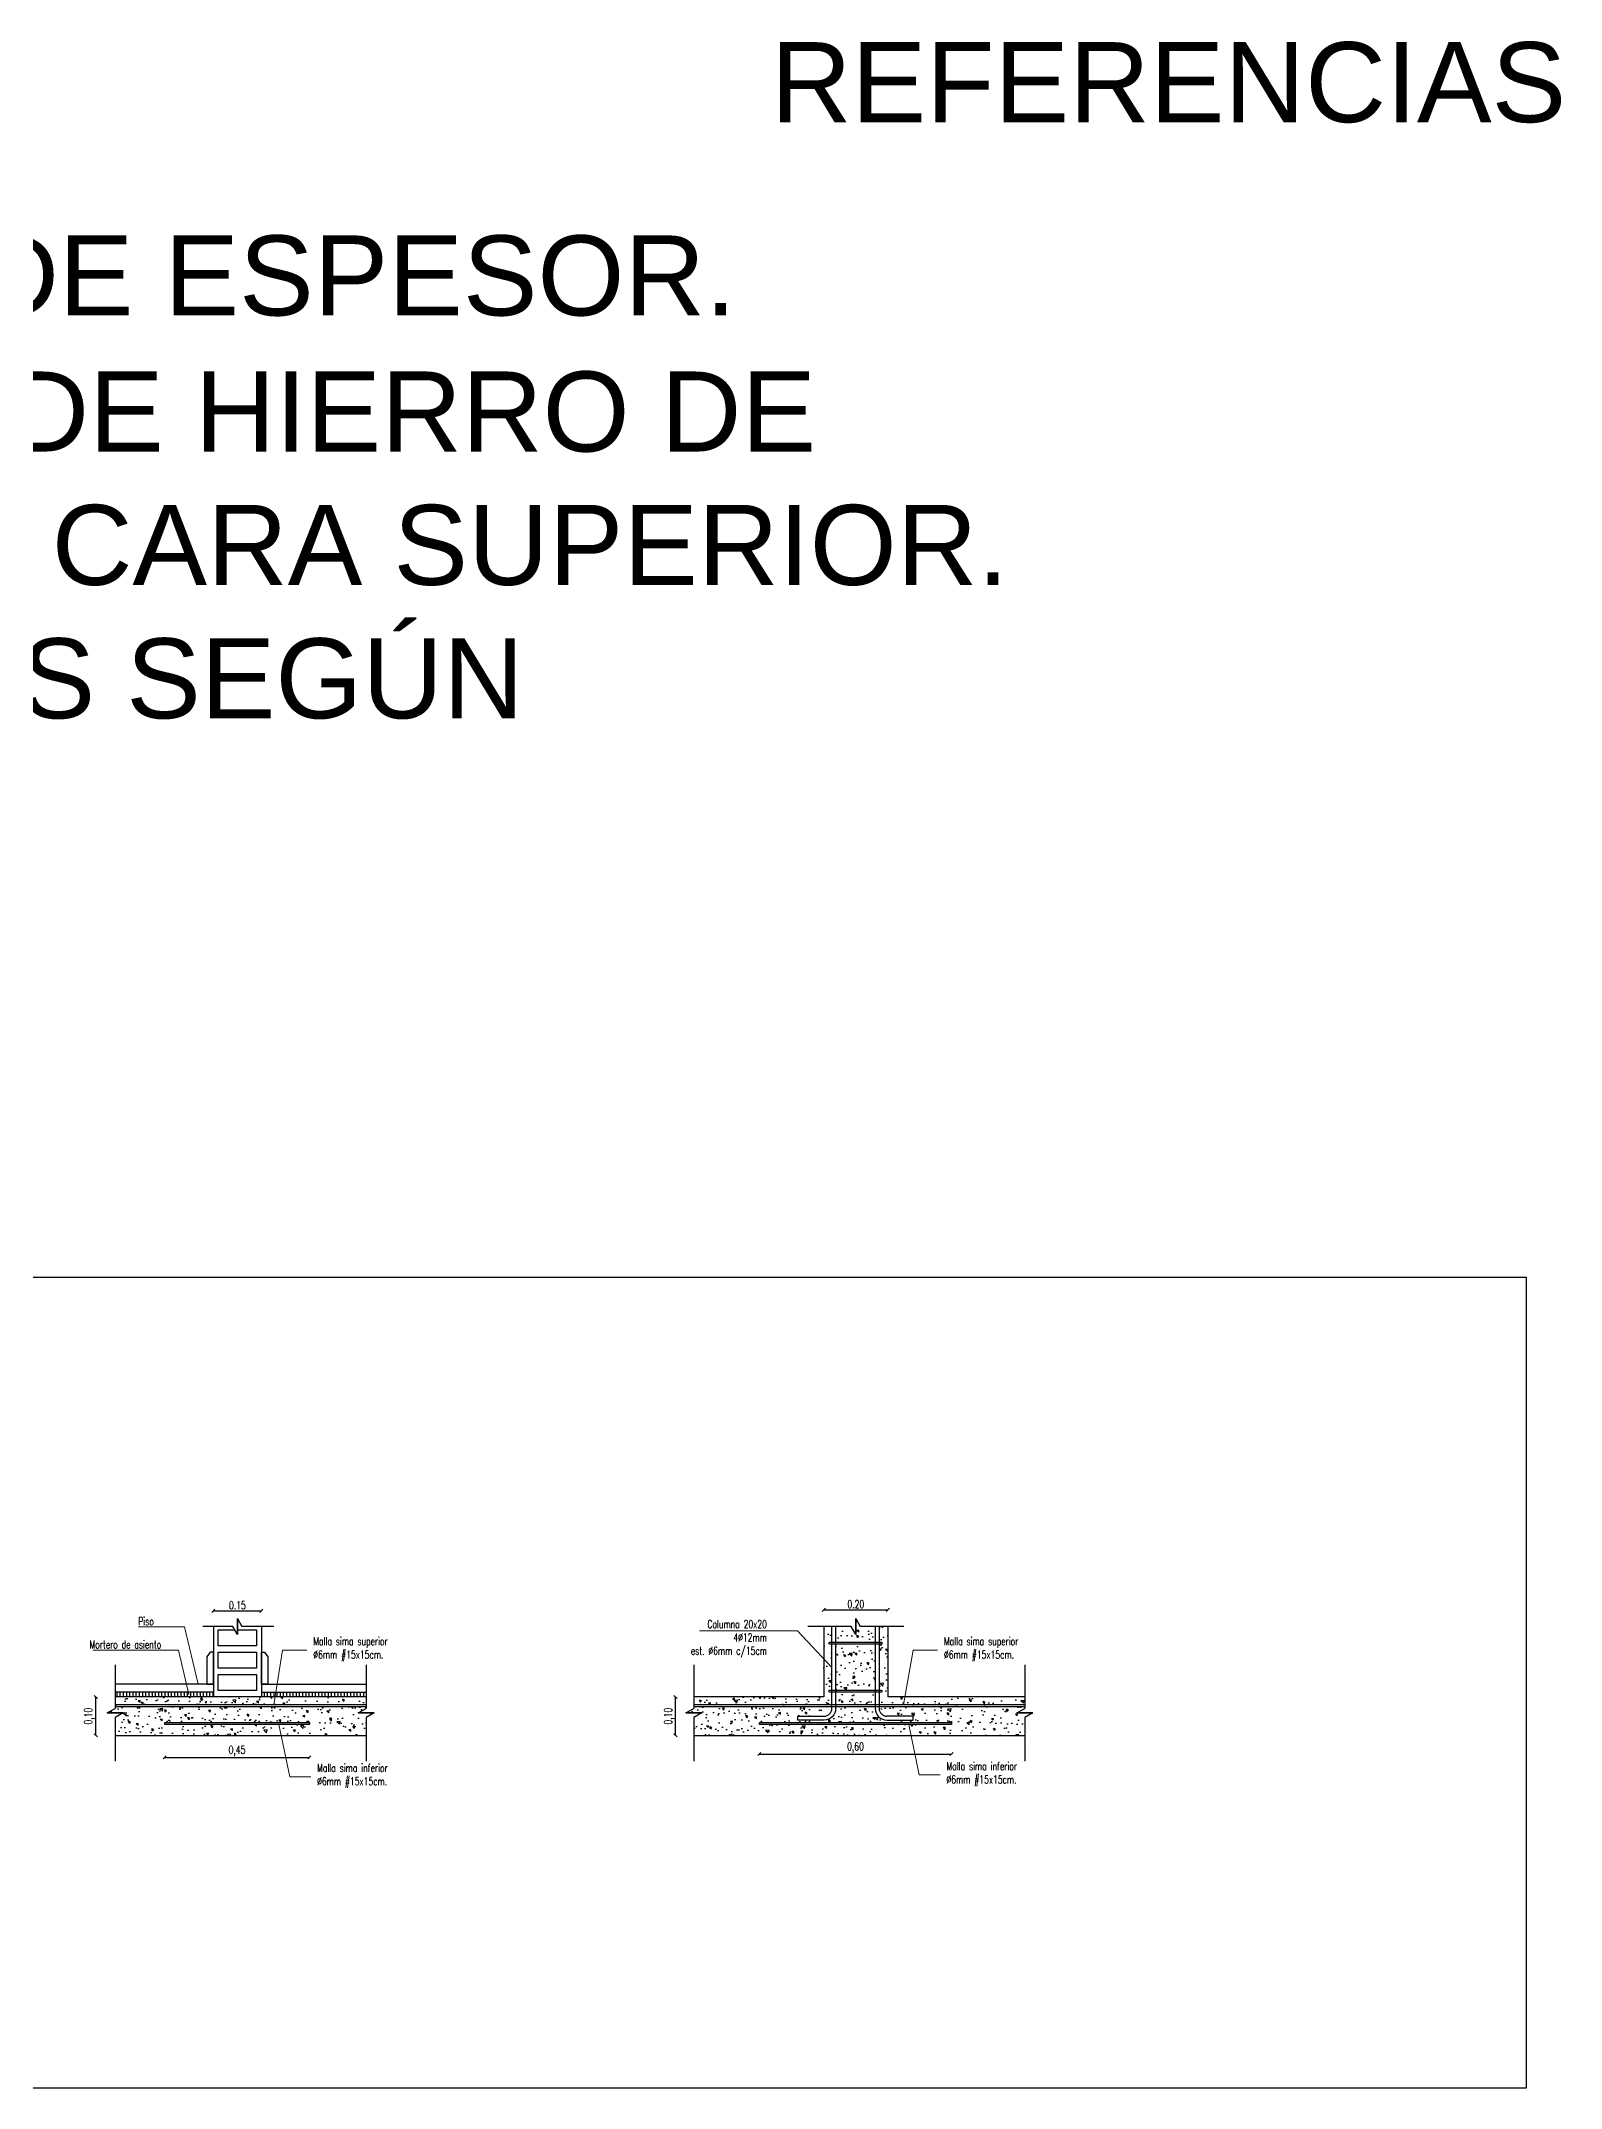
# Model space of a CAD drawing. Header units: millimetres. Extents: x 228 to 428, y 158 to 192.
# Drawn here: x 355.11 to 359.86, y 184.34 to 190.73 of the extents above; entities that cross this region are included whole.
import ezdxf
from ezdxf import colors
from ezdxf.entities.mleader import LeaderData, LeaderLine
from ezdxf.math import Vec2, Vec3

# ---------------------------------------------------------------- set-up
doc = ezdxf.new("R2010")
doc.units = ezdxf.units.MM
doc.header["$LTSCALE"] = 0.1
doc.header["$MEASUREMENT"] = 0
doc.header["$PDMODE"] = 3
doc.header["$PDSIZE"] = 0.1
doc.layers.get('DEFPOINTS').update_dxf_attribs({"color": 1})
doc.layers.add('00-COTAS', color=1, linetype='Continuous', lineweight=9)
doc.layers.add('referencias', color=1, linetype='Continuous', lineweight=5)
for name, color, linetype in [('00-muros-a', 2, 'Continuous'), ('armadura', 10, 'Continuous'), ('CORTE-3', 3, 'Continuous'), ('corte2', 2, 'Continuous'), ('corte5', 5, 'Continuous'), ('FUNDACIONES-TEXTOS', 2, 'Continuous'), ('LADRILLOS', 3, 'Continuous'), ('TRAMAS', 8, 'Continuous')]:
    doc.layers.add(name, color=color, linetype=linetype)
doc.styles.add('COTAS', font='ROMANS.shx', dxfattribs={"width": 0.7})
doc.dimstyles.new('COTA-20', dxfattribs={"dimscale": 1.75, "dimtxt": 0.015, "dimasz": 0.004, "dimexe": 0.08, "dimexo": 0.1, "dimgap": 0.005, "dimtad": 1, "dimzin": 0, "dimdsep": 46, "dimtxsty": 'COTAS', "dimblk": 'DOT', "dimcen": 0.1, "dimse1": 1, "dimse2": 1, "dimclrd": 256, "dimclre": 256, "dimclrt": 256, "dimadec": 0, "dimazin": 0, "dimtfac": 1, "dimtix": 1, "dimtmove": 2, "dimatfit": 3, "dimldrblk": 'DOT', "dimfxl": 0, "dimtolj": 1, "dimtzin": 0, "dimarcsym": 0})
pattern_1 = [(140, (125.41245, 47.583376), (0.006275213, 0.071726018), [0.0075, -0.0825]), (85, (125.41245, 47.583376), (-0.075219213, -0.013875133), [0.006, -0.066]), (190.451444, (125.41297, 47.58935), (-0.068943999, 0.057850885), [0.00637402, -0.070114211]), (136.1842, (125.39245, 47.58338), (0.016551928, 0.106724133), [0.01125, -0.12375]), (186.635635, (125.39383, 47.59227), (-0.09741186, 0.093466195), [0.009561034, -0.105171376]), (81.184164, (125.39245, 47.58338), (-0.09741186, 0.093466195), [0.009, -0.099]), (111, (125.39745, 47.593376), (0.040261889, 0.059690705), [0.0075, -0.0825]), (56, (125.39745, 47.593376), (-0.072515005, 0.024331533), [0.006, -0.066]), (161.451445, (125.4008, 47.59835), (-0.032253115, 0.084022238), [0.006374019, -0.070114211]), (127.5, (125.412448, 47.583376), (-0.0332893854, 0.0012159855), [0, -0.0652, 0, -0.067, 0, -0.06625]), (97.5, (125.412448, 47.583376), (-0.039441171, 0.0263069537), [0, -0.0382, 0, -0.0637, 0, -0.02525]), (57.5, (125.412448, 47.561076), (0.0022554872, 0.0533822436), [0, -0.025, 0, -0.078, 0, -0.1035]), (47.5, (125.41245, 47.551076), (-0.010010498, 0.058318617), [0, -0.0325, 0, -0.0518, 0, -0.0735])]
pattern_2 = [(140, (124.74129, 47.583376), (0.006275213, 0.071726018), [0.0075, -0.0825]), (85, (124.74129, 47.583376), (-0.075219213, -0.013875133), [0.006, -0.066]), (190.451444, (124.74181, 47.58935), (-0.068943999, 0.057850885), [0.00637402, -0.070114211]), (136.1842, (124.72129, 47.58338), (0.016551928, 0.106724133), [0.01125, -0.12375]), (186.635635, (124.72267, 47.59227), (-0.09741186, 0.093466195), [0.009561034, -0.105171376]), (81.184164, (124.72129, 47.58338), (-0.09741186, 0.093466195), [0.009, -0.099]), (111, (124.72629, 47.593376), (0.040261889, 0.059690705), [0.0075, -0.0825]), (56, (124.72629, 47.593376), (-0.072515005, 0.024331533), [0.006, -0.066]), (161.451445, (124.729645, 47.59835), (-0.032253115, 0.084022238), [0.006374019, -0.070114211]), (127.5, (124.74129, 47.583376), (-0.0332893854, 0.0012159855), [0, -0.0652, 0, -0.067, 0, -0.06625]), (97.5, (124.74129, 47.583376), (-0.039441171, 0.0263069537), [0, -0.0382, 0, -0.0637, 0, -0.02525]), (57.5, (124.74129, 47.561076), (0.0022554872, 0.0533822436), [0, -0.025, 0, -0.078, 0, -0.1035]), (47.5, (124.74129, 47.551076), (-0.010010498, 0.058318617), [0, -0.0325, 0, -0.0518, 0, -0.0735])]

# ---------------------------------------------------------------- blocks, each defined once
blk = doc.blocks.new('_Oblique')
at = {"color": 0, "linetype": 'ByBlock', "lineweight": -2}
blk.add_line((-0.5, -0.5), (0.5, 0.5), dxfattribs=at)
blk = doc.blocks.new('*D99')
at = {"layer": '00-COTAS', "lineweight": -2, "transparency": 16777216}
blk.add_line((355.4998, 185.3725), (355.9516, 185.3725), dxfattribs=at)
at = {"layer": 'DEFPOINTS', "color": 0, "transparency": 16777216}
for p in [(355.4998, 185.4912), (355.9516, 185.4912), (355.9516, 185.3725)]:
    blk.add_point(p, dxfattribs=at)
at = {"layer": '00-COTAS', "lineweight": -2, "transparency": 16777216, "xscale": 0.01, "yscale": 0.01, "zscale": 0.01, "rotation": 180}
blk.add_blockref('_Oblique', (355.4998, 185.3725), dxfattribs=at)
at = {"layer": '00-COTAS', "lineweight": -2, "transparency": 16777216, "xscale": 0.01, "yscale": 0.01, "zscale": 0.01}
blk.add_blockref('_Oblique', (355.9516, 185.3725), dxfattribs=at)
at = {"layer": '00-COTAS', "transparency": 16777216, "insert": (355.7257, 185.3923), "char_height": 0.025, "attachment_point": 5, "style": 'COTAS'}
blk.add_mtext('\\A1;0,45', dxfattribs=at)
blk = doc.blocks.new('_Dot')
at = {"color": 0, "linetype": 'ByBlock', "lineweight": -2}
blk.add_line((-0.5, 0), (-1, 0), dxfattribs=at)
at = {"color": 0, "linetype": 'ByBlock', "const_width": 0.5}
blk.add_lwpolyline([(-0.25, 0, 1), (0.25, 0, 1)], format="xyb", close=True, dxfattribs=at)
blk = doc.blocks.new('*D90')
at = {"layer": '00-COTAS', "lineweight": -2, "transparency": 16777216}
blk.add_line((357.3571, 185.383), (357.9571, 185.383), dxfattribs=at)
at = {"layer": 'DEFPOINTS', "color": 0, "transparency": 16777216}
for p in [(357.3571, 185.4912), (357.9571, 185.4912), (357.9571, 185.383)]:
    blk.add_point(p, dxfattribs=at)
at = {"layer": '00-COTAS', "lineweight": -2, "transparency": 16777216, "xscale": 0.01, "yscale": 0.01, "zscale": 0.01, "rotation": 180}
blk.add_blockref('_Oblique', (357.3571, 185.383), dxfattribs=at)
at = {"layer": '00-COTAS', "lineweight": -2, "transparency": 16777216, "xscale": 0.01, "yscale": 0.01, "zscale": 0.01}
blk.add_blockref('_Oblique', (357.9571, 185.383), dxfattribs=at)
at = {"layer": '00-COTAS', "transparency": 16777216, "insert": (357.6571, 185.4029), "char_height": 0.025, "attachment_point": 5, "style": 'COTAS'}
blk.add_mtext('\\A1;0,60', dxfattribs=at)
blk = doc.blocks.new('*D92')
at = {"layer": '00-COTAS', "lineweight": -2, "transparency": 16777216}
blk.add_line((355.2847, 185.4412), (355.2847, 185.5612), dxfattribs=at)
at = {"layer": 'DEFPOINTS', "color": 0, "transparency": 16777216}
for p in [(355.2847, 185.5612), (355.3517, 185.5612), (355.3517, 185.4412)]:
    blk.add_point(p, dxfattribs=at)
at = {"layer": '00-COTAS', "lineweight": -2, "transparency": 16777216, "xscale": 0.01, "yscale": 0.01, "zscale": 0.01}
for p, rotation in [((355.2847, 185.5612), 90), ((355.2847, 185.4412), 270)]:
    blk.add_blockref('_Oblique', p, dxfattribs=dict(at, rotation=rotation))
at = {"layer": '00-COTAS', "transparency": 16777216, "insert": (355.2649, 185.5012), "char_height": 0.025, "attachment_point": 5, "rotation": 90, "style": 'COTAS'}
blk.add_mtext('\\A1;0,10', dxfattribs=at)
blk = doc.blocks.new('*D93')
at = {"layer": '00-COTAS', "lineweight": -2, "transparency": 16777216}
blk.add_line((357.0954, 185.4412), (357.0954, 185.5612), dxfattribs=at)
at = {"layer": 'DEFPOINTS', "color": 0, "transparency": 16777216}
for p in [(357.0954, 185.5612), (357.1624, 185.5612), (357.1624, 185.4412)]:
    blk.add_point(p, dxfattribs=at)
at = {"layer": '00-COTAS', "lineweight": -2, "transparency": 16777216, "xscale": 0.01, "yscale": 0.01, "zscale": 0.01}
for p, rotation in [((357.0954, 185.5612), 90), ((357.0954, 185.4412), 270)]:
    blk.add_blockref('_Oblique', p, dxfattribs=dict(at, rotation=rotation))
at = {"layer": '00-COTAS', "transparency": 16777216, "insert": (357.0756, 185.5012), "char_height": 0.025, "attachment_point": 5, "rotation": 90, "style": 'COTAS'}
blk.add_mtext('\\A1;0,10', dxfattribs=at)
blk = doc.blocks.new('*D95')
at = {"layer": '00-COTAS', "lineweight": -2, "transparency": 16777216}
blk.add_line((355.6518, 185.8302), (355.8018, 185.8302), dxfattribs=at)
at = {"layer": 'DEFPOINTS', "color": 0, "transparency": 16777216}
for p in [(355.6518, 185.7809), (355.8018, 185.8302), (355.8018, 185.7809)]:
    blk.add_point(p, dxfattribs=at)
at = {"layer": '00-COTAS', "lineweight": -2, "transparency": 16777216, "xscale": 0.01, "yscale": 0.01, "zscale": 0.01, "rotation": 180}
blk.add_blockref('_Oblique', (355.6518, 185.8302), dxfattribs=at)
at = {"layer": '00-COTAS', "lineweight": -2, "transparency": 16777216, "xscale": 0.01, "yscale": 0.01, "zscale": 0.01}
blk.add_blockref('_Oblique', (355.8018, 185.8302), dxfattribs=at)
at = {"layer": '00-COTAS', "transparency": 16777216, "insert": (355.7268, 185.8477), "char_height": 0.025, "attachment_point": 5, "style": 'COTAS'}
blk.add_mtext('\\A1;0.15', dxfattribs=at)
blk = doc.blocks.new('*D96')
at = {"layer": '00-COTAS', "lineweight": -2, "transparency": 16777216}
blk.add_line((357.5583, 185.8336), (357.7583, 185.8336), dxfattribs=at)
at = {"layer": 'DEFPOINTS', "color": 0, "transparency": 16777216}
for p in [(357.7583, 185.8336), (357.5583, 185.7809), (357.7583, 185.7809)]:
    blk.add_point(p, dxfattribs=at)
at = {"layer": '00-COTAS', "lineweight": -2, "transparency": 16777216, "xscale": 0.01, "yscale": 0.01, "zscale": 0.01, "rotation": 180}
blk.add_blockref('_Oblique', (357.5583, 185.8336), dxfattribs=at)
at = {"layer": '00-COTAS', "lineweight": -2, "transparency": 16777216, "xscale": 0.01, "yscale": 0.01, "zscale": 0.01}
blk.add_blockref('_Oblique', (357.7583, 185.8336), dxfattribs=at)
at = {"layer": '00-COTAS', "transparency": 16777216, "insert": (357.6583, 185.8511), "char_height": 0.025, "attachment_point": 5, "style": 'COTAS'}
blk.add_mtext('\\A1;0.20', dxfattribs=at)
blk = doc.blocks.new('_None')

msp = doc.modelspace()

# ---------------------------------------------------------------- hatches: boundary and pattern name
at = {"layer": 'armadura'}
for points in [[(355.4126, 185.5269, 1), (355.4186, 185.5269, 1)], [(355.552, 185.527, 1), (355.558, 185.527, 1)], [(355.6902, 185.5271, 1), (355.6962, 185.5271, 1)], [(355.8402, 185.5271, 1), (355.8462, 185.5271, 1)], [(355.9902, 185.5271, 1), (355.9962, 185.5271, 1)], [(357.344, 185.5269, 1), (357.35, 185.5269, 1)], [(357.4834, 185.527, 1), (357.4894, 185.527, 1)], [(357.6217, 185.5271, 1), (357.6277, 185.5271, 1)], [(357.7717, 185.5271, 1), (357.7777, 185.5271, 1)], [(357.9217, 185.5271, 1), (357.9277, 185.5271, 1)], [(355.5043, 185.4844, 1), (355.5103, 185.4844, 1)], [(355.6418, 185.4844, 1), (355.6478, 185.4844, 1)], [(355.792, 185.4844, 1), (355.798, 185.4844, 1)], [(355.942, 185.4844, 1), (355.948, 185.4844, 1)], [(357.3603, 185.4844, 1), (357.3663, 185.4844, 1)], [(357.5103, 185.4844, 1), (357.5163, 185.4844, 1)], [(357.6478, 185.4844, 1), (357.6538, 185.4844, 1)], [(357.798, 185.4844, 1), (357.804, 185.4844, 1)], [(357.948, 185.4844, 1), (357.954, 185.4844, 1)]]:
    msp.add_hatch(color=256, dxfattribs=at).paths.add_polyline_path(points)
at = {"layer": 'corte2'}
h = msp.add_hatch(dxfattribs=at)
h.set_pattern_fill('_USER', color=256, scale=0.01, angle=90, style=0, pattern_type=0)
h.set_pattern_definition([(90, (124.74129, 47.583376), (-0.01, 6e-19), [])])
h.paths.add_polyline_path([(355.603, 185.5762), (355.3457, 185.5762), (355.3457, 185.5612), (355.6075, 185.5612)])
h.paths.add_polyline_path([(355.6518, 185.5762), (355.603, 185.5762), (355.6075, 185.5612), (355.6518, 185.5612)])
h.paths.add_polyline_path([(356.1294, 185.5762), (355.8018, 185.5762), (355.8018, 185.5612), (356.1294, 185.5612)])
at = {"layer": 'TRAMAS'}
h = msp.add_hatch(dxfattribs=at)
h.set_pattern_fill('AR-CONC', color=256, scale=0.01, angle=90, style=0)
h.set_pattern_definition(pattern_1)
h.paths.add_polyline_path([(357.719, 185.7809), (357.6723, 185.7809), (357.6583, 185.8059), (357.6583, 185.7559), (357.6442, 185.7809), (357.5953, 185.7809), (357.5953, 185.732), (357.719, 185.732)])
h.paths.add_polyline_path([(357.719, 185.726), (357.5953, 185.726), (357.5953, 185.582), (357.719, 185.582)])
h.paths.add_polyline_path([(357.719, 185.576), (357.5953, 185.576), (357.5953, 185.5612), (357.719, 185.5612)])
h.paths.add_polyline_path([(357.7583, 185.7809), (357.731, 185.7809), (357.731, 185.732), (357.7374, 185.732, -1), (357.7374, 185.726), (357.731, 185.726), (357.731, 185.582), (357.7374, 185.582, -1), (357.7374, 185.576), (357.731, 185.576), (357.731, 185.5612), (357.7583, 185.5612)])
h.paths.add_polyline_path([(357.5833, 185.726), (357.5767, 185.726, -1), (357.5767, 185.732), (357.5833, 185.732), (357.5833, 185.7809), (357.5583, 185.7809), (357.5583, 185.5612), (357.5833, 185.5612), (357.5833, 185.576), (357.5767, 185.576, -1), (357.5767, 185.582), (357.5833, 185.582)])
h = msp.add_hatch(dxfattribs=at)
h.set_pattern_fill('AR-CONC', color=256, scale=0.01, angle=90, style=0)
h.set_pattern_definition(pattern_2)
h.paths.add_polyline_path([(356.1294, 185.4971), (356.1544, 185.5112), (356.1044, 185.5112), (356.1294, 185.5253), (356.1294, 185.5302), (355.3457, 185.5302), (355.3457, 185.5253), (355.3207, 185.5112), (355.3707, 185.5112), (355.3457, 185.4971), (355.3457, 185.4412), (356.1294, 185.4412)])
h.paths.add_polyline_path([(355.4998, 185.4812), (355.9516, 185.4812), (355.9516, 185.4752), (355.4998, 185.4752)], flags=16)
h = msp.add_hatch(dxfattribs=at)
h.set_pattern_fill('AR-CONC', color=256, scale=0.01, angle=90, style=0)
h.set_pattern_definition(pattern_2)
h.paths.add_polyline_path([(356.1294, 185.5612), (355.3457, 185.5612), (355.3457, 185.5362), (356.1294, 185.5362)])
h = msp.add_hatch(dxfattribs=at)
h.set_pattern_fill('AR-CONC', color=256, scale=0.01, angle=90, style=0)
h.set_pattern_definition(pattern_1)
h.paths.add_polyline_path([(357.719, 185.5251), (357.719, 185.5302), (357.5953, 185.5302), (357.5953, 185.5251, -0.414214), (357.5593, 185.4891), (357.4769, 185.4891), (357.4769, 185.5011), (357.5593, 185.5011, 0.414214), (357.5833, 185.5251), (357.5833, 185.5302), (357.1521, 185.5302), (357.1521, 185.5253), (357.1271, 185.5112), (357.1771, 185.5112), (357.1521, 185.4971), (357.1521, 185.4412), (358.1858, 185.4412), (358.1858, 185.4971), (358.2108, 185.5112), (358.1608, 185.5112), (358.1858, 185.5253), (358.1858, 185.5302), (357.731, 185.5302), (357.731, 185.5251, 0.414214), (357.755, 185.5011), (357.8374, 185.5011), (357.8374, 185.4891), (357.755, 185.4891, -0.414214)])
h.paths.add_polyline_path([(357.9571, 185.4812), (357.9571, 185.4752), (357.3571, 185.4752), (357.3571, 185.4812)], flags=16)
h = msp.add_hatch(dxfattribs=at)
h.set_pattern_fill('AR-CONC', color=256, scale=0.01, angle=90, style=0)
h.set_pattern_definition(pattern_1)
h.paths.add_polyline_path([(357.5833, 185.5612), (357.1521, 185.5612), (357.1521, 185.5362), (357.5833, 185.5362)])
h = msp.add_hatch(dxfattribs=at)
h.set_pattern_fill('AR-CONC', color=256, scale=0.01, angle=90, style=0)
h.set_pattern_definition(pattern_1)
h.paths.add_polyline_path([(357.719, 185.5612), (357.5953, 185.5612), (357.5953, 185.5362), (357.719, 185.5362)])
h = msp.add_hatch(dxfattribs=at)
h.set_pattern_fill('AR-CONC', color=256, scale=0.01, angle=90, style=0)
h.set_pattern_definition(pattern_1)
h.paths.add_polyline_path([(358.1858, 185.5612), (357.731, 185.5612), (357.731, 185.5362), (358.1858, 185.5362)])

# ---------------------------------------------------------------- linework, layer by layer
for p, q in [((355.7127, 185.7809), (355.6187, 185.7809)), ((355.7268, 185.7559), (355.7127, 185.7809)), ((355.7268, 185.8059), (355.7268, 185.7559)), ((355.7268, 185.7559), (355.7268, 185.8059)), ((355.7268, 185.8059), (355.7409, 185.7809)), ((355.8407, 185.7809), (355.7409, 185.7809)), ((357.6442, 185.7809), (357.5083, 185.7809)), ((357.6583, 185.7559), (357.6442, 185.7809)), ((357.6583, 185.8059), (357.6583, 185.7559)), ((357.6583, 185.7559), (357.6583, 185.8059)), ((357.6583, 185.8059), (357.6723, 185.7809)), ((357.8083, 185.7809), (357.6723, 185.7809)), ((355.3457, 185.6612), (355.3457, 185.5253)), ((356.1294, 185.6612), (356.1294, 185.5253)), ((357.1521, 185.6612), (357.1521, 185.5253)), ((358.1858, 185.6612), (358.1858, 185.5253)), ((355.3207, 185.5112), (355.3457, 185.5253)), ((356.1044, 185.5112), (356.1294, 185.5253)), ((357.1271, 185.5112), (357.1521, 185.5253)), ((358.1608, 185.5112), (358.1858, 185.5253)), ((355.3207, 185.5112), (355.3707, 185.5112)), ((355.3707, 185.5112), (355.3207, 185.5112)), ((355.3707, 185.5112), (355.3457, 185.4971)), ((355.3457, 185.4971), (355.3457, 185.3612)), ((356.1044, 185.5112), (356.1544, 185.5112)), ((356.1544, 185.5112), (356.1044, 185.5112)), ((356.1544, 185.5112), (356.1294, 185.4971)), ((356.1294, 185.4971), (356.1294, 185.3612)), ((357.1271, 185.5112), (357.1771, 185.5112)), ((357.1771, 185.5112), (357.1271, 185.5112)), ((357.1771, 185.5112), (357.1521, 185.4971)), ((357.1521, 185.4971), (357.1521, 185.3612)), ((358.1608, 185.5112), (358.2108, 185.5112)), ((358.2108, 185.5112), (358.1608, 185.5112)), ((358.2108, 185.5112), (358.1858, 185.4971)), ((358.1858, 185.4971), (358.1858, 185.3612))]:
    msp.add_line(p, q)
msp.add_lwpolyline([(351.6705, 186.8723), (359.7519, 186.8723), (359.7519, 184.3395), (351.6705, 184.3395)], close=True)
at = {"layer": '00-muros-a'}
for p, q in [((355.6518, 185.7809), (355.6518, 185.5612)), ((355.8018, 185.7809), (355.8018, 185.5612)), ((357.5583, 185.7809), (357.5583, 185.5612)), ((357.7583, 185.7809), (357.7583, 185.5612)), ((356.1294, 185.5612), (355.3457, 185.5612)), ((357.5583, 185.5612), (357.1521, 185.5612)), ((358.1858, 185.5612), (357.7583, 185.5612)), ((355.3457, 185.4412), (356.1294, 185.4412)), ((357.1521, 185.4412), (358.1858, 185.4412))]:
    msp.add_line(p, q, dxfattribs=at)
at = {"layer": 'armadura'}
for p, q in [((356.1294, 185.5362), (355.3457, 185.5362)), ((356.1294, 185.5302), (355.3457, 185.5302)), ((358.1858, 185.5362), (357.1521, 185.5362)), ((358.1858, 185.5302), (357.1521, 185.5302))]:
    msp.add_line(p, q, dxfattribs=at)
for points in [[(357.5953, 185.7809), (357.5953, 185.5251, -0.414214), (357.5593, 185.4891), (357.4769, 185.4891), (357.4769, 185.5011), (357.5593, 185.5011, 0.414214), (357.5833, 185.5251), (357.5833, 185.7809)], [(357.719, 185.7809), (357.719, 185.5251, 0.414214), (357.755, 185.4891), (357.8374, 185.4891), (357.8374, 185.5011), (357.755, 185.5011)], [(357.731, 185.7809), (357.731, 185.5251, 0.414214), (357.755, 185.5011)]]:
    msp.add_lwpolyline(points, format="xyb", dxfattribs=at)
for points in [[(357.5767, 185.732), (357.7374, 185.732, -1), (357.7374, 185.726), (357.5767, 185.726, -1)], [(357.5767, 185.582), (357.7374, 185.582, -1), (357.7374, 185.576), (357.5767, 185.576, -1)]]:
    msp.add_lwpolyline(points, format="xyb", close=True, dxfattribs=at)
for points in [[(355.9516, 185.4752), (355.4998, 185.4752), (355.4998, 185.4812), (355.9516, 185.4812)], [(357.9571, 185.4752), (357.3571, 185.4752), (357.3571, 185.4812), (357.9571, 185.4812)]]:
    msp.add_lwpolyline(points, close=True, dxfattribs=at)
at = {"layer": 'CORTE-3'}
for p, q in [((355.6518, 185.5762), (355.3457, 185.5762)), ((355.8018, 185.5762), (356.1294, 185.5762))]:
    msp.add_line(p, q, dxfattribs=at)
at = {"layer": 'corte5'}
for p, q in [((355.6518, 185.6012), (355.3457, 185.6012)), ((355.8018, 185.6012), (356.1294, 185.6012))]:
    msp.add_line(p, q, dxfattribs=at)
for points in [[(355.6318, 185.6012), (355.6518, 185.6012), (355.6518, 185.7012), (355.642, 185.7012), (355.6318, 185.6862)], [(355.8218, 185.6012), (355.8018, 185.6012), (355.8018, 185.7012), (355.8116, 185.7012), (355.8218, 185.6862)]]:
    msp.add_lwpolyline(points, close=True, dxfattribs=at)
at = {"layer": 'LADRILLOS'}
msp.add_lwpolyline([(355.7268, 185.7712), (355.7868, 185.7712), (355.7868, 185.7212), (355.6668, 185.7212), (355.6668, 185.7712), (355.7182, 185.7712)], dxfattribs=at)
for points in [[(355.6668, 185.7012), (355.7868, 185.7012), (355.7868, 185.6512), (355.6668, 185.6512)], [(355.6668, 185.6312), (355.7868, 185.6312), (355.7868, 185.5812), (355.6668, 185.5812)]]:
    msp.add_lwpolyline(points, close=True, dxfattribs=at)

# ---------------------------------------------------------------- texts
at = {"layer": 'FUNDACIONES-TEXTOS', "char_height": 0.25}
for s, insert, width, attachment_point in [('{\\fArial|b0|i0|c0|p34;REFERENCIAS}', (359.8767, 190.7306), 9.843168, 3), ('{\\fArial|b0|i0|c0|p34;PLATEA DE HºAº DE 10 CM DE ESPESOR.}', (350.3541, 190.1268), 9.843168, 1), ('{\\fArial|b0|i0|c0|p34;MALLA ELECTROSOLDADA DE HIERRO DE \\PØ6mm DE 15 CM X15 CM EN CARA SUPERIOR.\\PREFUERZOS BAJO PAREDES SEGÚN\\PDETALLE INDICADO.\\PRECUBRIMIENTO 3,00cm.}', (350.3541, 189.7018), 11.783286, 1)]:
    msp.add_mtext(s, dxfattribs=dict(at, insert=insert, width=width, attachment_point=attachment_point))

# ---------------------------------------------------------------- dimensions: what is measured, and where the dimension line sits
at = {"layer": '00-COTAS'}
for base, p1, p2, picture, middle in [((355.8018, 185.8302), (355.6518, 185.7809), (355.8018, 185.7809), '*D95', (355.7268, 185.8477)), ((357.7583, 185.8336), (357.5583, 185.7809), (357.7583, 185.7809), '*D96', (357.6583, 185.8511))]:
    dim = msp.add_linear_dim(base=base, p1=p1, p2=p2, dimstyle='COTA-20', override={"dimscale": 1, "dimtxt": 0.025, "dimasz": 0.01, "dimblk1": 'Oblique', "dimblk2": 'Oblique', "dimsah": 1}, dxfattribs=at)
    dim.commit()
    dim.dimension.update_dxf_attribs({"geometry": picture, "text_midpoint": middle})
for base, p1, p2, picture, middle in [((355.2847, 185.5612), (355.3517, 185.4412), (355.3517, 185.5612), '*D92', (355.2649, 185.5012)), ((357.0954, 185.5612), (357.1624, 185.4412), (357.1624, 185.5612), '*D93', (357.0756, 185.5012))]:
    dim = msp.add_linear_dim(base=base, p1=p1, p2=p2, angle=90, text='0,10', dimstyle='COTA-20', override={"dimscale": 1, "dimtxt": 0.025, "dimasz": 0.01, "dimblk1": 'Oblique', "dimblk2": 'Oblique', "dimsah": 1}, dxfattribs=at)
    dim.commit()
    dim.dimension.update_dxf_attribs({"geometry": picture, "text_midpoint": middle})
for base, p1, p2, text, picture, middle in [((355.9516, 185.3725), (355.4998, 185.4912), (355.9516, 185.4912), '0,45', '*D99', (355.7257, 185.3923)), ((357.9571, 185.383), (357.3571, 185.4912), (357.9571, 185.4912), '0,60', '*D90', (357.6571, 185.4029))]:
    dim = msp.add_linear_dim(base=base, p1=p1, p2=p2, text=text, dimstyle='COTA-20', override={"dimscale": 1, "dimtxt": 0.025, "dimasz": 0.01, "dimblk1": 'Oblique', "dimblk2": 'Oblique', "dimsah": 1}, dxfattribs=at)
    dim.commit()
    dim.dimension.update_dxf_attribs({"geometry": picture, "text_midpoint": middle})

# ---------------------------------------------------------------- leaders
at = {"layer": 'referencias'}
ml = msp.add_multileader_mtext('Standard', dxfattribs=at)
ml.set_content('{\\C256;Piso}', color=2, style='COTAS')
ml.set_leader_properties(color=256, linetype='ByLayer', lineweight=-1)
ml.set_arrow_properties(name='NONE')
ml.build(insert=Vec2(0, 0))
ml.multileader.update_dxf_attribs({"text_left_attachment_type": 2, "text_right_attachment_type": 6, "dogleg_length": 0.01, "arrow_head_size": 0.01})
ctx = ml.context
ctx.base_point, ctx.char_height, ctx.arrow_head_size, ctx.landing_gap_size, ctx.plane_origin = Vec3(355.3976, 185.7976), 0.025, 0.01, 0.02, Vec3(355.1474, 185.5903)
ctx.left_attachment, ctx.right_attachment, ctx.text_align_type = 2, 6, 2
notes = []
notes.append((ctx, [(0, (1, 1, 0), (355.5617, 185.7801), (-1, 0), 0.0757, [(0, [(355.6044, 185.6012)], 0, [])])]))
ctx.mtext.insert, ctx.mtext.alignment, ctx.mtext.flow_direction = Vec3(355.466, 185.8101), 3, 5
ml = msp.add_multileader_mtext('Standard', dxfattribs=at)
ml.set_content('{\\C256;Columna 20x20\\P4%%C12mm\\Pest. %%C6mm c/15cm}', color=2, style='COTAS')
ml.set_leader_properties(color=256, linetype='ByLayer', lineweight=-1)
ml.set_arrow_properties(name='NONE')
ml.build(insert=Vec2(0, 0))
ml.multileader.update_dxf_attribs({"text_left_attachment_type": 2, "text_right_attachment_type": 6, "dogleg_length": 0.01, "arrow_head_size": 0.01})
ctx = ml.context
ctx.base_point, ctx.char_height, ctx.arrow_head_size, ctx.landing_gap_size, ctx.plane_origin = Vec3(357.0949, 185.7406), 0.025, 0.01, 0.02, Vec3(357.0457, 185.4666)
ctx.left_attachment, ctx.right_attachment, ctx.text_align_type = 2, 6, 2
notes.append((ctx, [(0, (1, 1, 0), (357.4764, 185.768), (-1, 0), 0.0757, [(0, [(357.5833, 185.653)], 0, [])])]))
ctx.mtext.insert, ctx.mtext.alignment, ctx.mtext.flow_direction = Vec3(357.3807, 185.8013), 3, 5
ml = msp.add_multileader_mtext('Standard', dxfattribs=at)
ml.set_content('{\\C256;Mortero de asiento}', color=2, style='COTAS')
ml.set_leader_properties(color=256, linetype='ByLayer', lineweight=-1)
ml.set_arrow_properties(name='NONE')
ml.build(insert=Vec2(0, 0))
ml.multileader.update_dxf_attribs({"text_left_attachment_type": 2, "text_right_attachment_type": 6, "dogleg_length": 0.01, "arrow_head_size": 0.01})
ctx = ml.context
ctx.base_point, ctx.char_height, ctx.arrow_head_size, ctx.landing_gap_size, ctx.plane_origin = Vec3(355.2175, 185.7254), 0.025, 0.01, 0.02, Vec3(355.1474, 185.4666)
ctx.left_attachment, ctx.right_attachment, ctx.text_align_type = 2, 6, 2
notes.append((ctx, [(0, (1, 1, 0), (355.5427, 185.7079), (-1, 0), 0.0335, [(0, [(355.5757, 185.5687)], 0, [])])]))
ctx.mtext.insert, ctx.mtext.alignment, ctx.mtext.flow_direction = Vec3(355.4892, 185.7379), 3, 5
ml = msp.add_multileader_mtext('Standard', dxfattribs=at)
ml.set_content('{\\C256;Malla sima superior\\P%%C6mm #15x15cm.}', color=2, style='COTAS')
ml.set_leader_properties(color=256, linetype='ByLayer', lineweight=-1)
ml.set_arrow_properties(name='NONE')
ml.build(insert=Vec2(0, 0))
ml.multileader.update_dxf_attribs({"text_left_attachment_type": 2, "text_right_attachment_type": 6, "dogleg_length": 0.01, "arrow_head_size": 0.01})
ctx = ml.context
ctx.base_point, ctx.char_height, ctx.arrow_head_size, ctx.landing_gap_size, ctx.plane_origin = Vec3(355.9438, 185.7079), 0.025, 0.01, 0.02, Vec3(356.3015, 185.4666)
ctx.left_attachment, ctx.right_attachment = 2, 6
notes.append((ctx, [(0, (1, 1, 0), (355.8681, 185.7079), (1, 0), 0.0757, [(0, [(355.8404, 185.5362)], 0, [])])]))
ctx.mtext.insert, ctx.mtext.flow_direction = Vec3(355.9638, 185.7478), 5
ml = msp.add_multileader_mtext('Standard', dxfattribs=at)
ml.set_content('{\\C256;Malla sima superior\\P%%C6mm #15x15cm.}', color=2, style='COTAS')
ml.set_leader_properties(color=256, linetype='ByLayer', lineweight=-1)
ml.set_arrow_properties(name='NONE')
ml.build(insert=Vec2(0, 0))
ml.multileader.update_dxf_attribs({"text_left_attachment_type": 2, "text_right_attachment_type": 6, "dogleg_length": 0.01, "arrow_head_size": 0.01})
ctx = ml.context
ctx.base_point, ctx.char_height, ctx.arrow_head_size, ctx.landing_gap_size, ctx.plane_origin = Vec3(357.9134, 185.7079), 0.025, 0.01, 0.02, Vec3(358.2684, 185.4666)
ctx.left_attachment, ctx.right_attachment = 2, 6
notes.append((ctx, [(0, (1, 1, 0), (357.8377, 185.7079), (1, 0), 0.0757, [(0, [(357.8073, 185.5362)], 0, [])])]))
ctx.mtext.insert, ctx.mtext.flow_direction = Vec3(357.9334, 185.7478), 5
ml = msp.add_multileader_mtext('Standard', dxfattribs=at)
ml.set_content('{\\C256;Malla sima inferior\\P%%C6mm #15x15cm.}', color=2, style='COTAS')
ml.set_leader_properties(color=256, linetype='ByLayer', lineweight=-1)
ml.set_arrow_properties(name='NONE')
ml.build(insert=Vec2(0, 0))
ml.multileader.update_dxf_attribs({"text_left_attachment_type": 2, "text_right_attachment_type": 6, "dogleg_length": 0.01, "arrow_head_size": 0.01})
ctx = ml.context
ctx.base_point, ctx.char_height, ctx.arrow_head_size, ctx.landing_gap_size, ctx.plane_origin = Vec3(355.9558, 185.312), 0.025, 0.01, 0.02, Vec3(356.3015, 185.4912)
ctx.left_attachment, ctx.right_attachment = 2, 6
notes.append((ctx, [(0, (1, 1, 0), (355.8905, 185.312), (1, 0), 0.0653, [(0, [(355.8567, 185.4752)], 0, [])])]))
ctx.mtext.insert, ctx.mtext.flow_direction = Vec3(355.9758, 185.3519), 5
ml = msp.add_multileader_mtext('Standard', dxfattribs=at)
ml.set_content('{\\C256;Malla sima inferior\\P%%C6mm #15x15cm.}', color=2, style='COTAS')
ml.set_leader_properties(color=256, linetype='ByLayer', lineweight=-1)
ml.set_arrow_properties(name='NONE')
ml.build(insert=Vec2(0, 0))
ml.multileader.update_dxf_attribs({"text_left_attachment_type": 2, "text_right_attachment_type": 6, "dogleg_length": 0.01, "arrow_head_size": 0.01})
ctx = ml.context
ctx.base_point, ctx.char_height, ctx.arrow_head_size, ctx.landing_gap_size, ctx.plane_origin = Vec3(357.9213, 185.3178), 0.025, 0.01, 0.02, Vec3(358.2684, 185.4912)
ctx.left_attachment, ctx.right_attachment = 2, 6
notes.append((ctx, [(0, (1, 1, 0), (357.8561, 185.3178), (1, 0), 0.0653, [(0, [(357.8236, 185.4752)], 0, [])])]))
ctx.mtext.insert, ctx.mtext.flow_direction = Vec3(357.9413, 185.3577), 5
for ctx, leaders in notes:
    for number, flags, end, landing, length, lines in leaders:
        leader = LeaderData()
        leader.index, (leader.has_last_leader_line, leader.has_dogleg_vector, leader.attachment_direction) = number, flags
        leader.last_leader_point, leader.dogleg_vector, leader.dogleg_length = Vec3(end), Vec3(landing), length
        for number, points, colour, breaks in lines:
            line = LeaderLine()
            line.index, line.vertices, line.color, line.breaks = number, Vec3.list(points), colors.encode_raw_color(colour), breaks
            leader.lines.append(line)
        ctx.leaders.append(leader)

doc.saveas('drawing.dxf')
